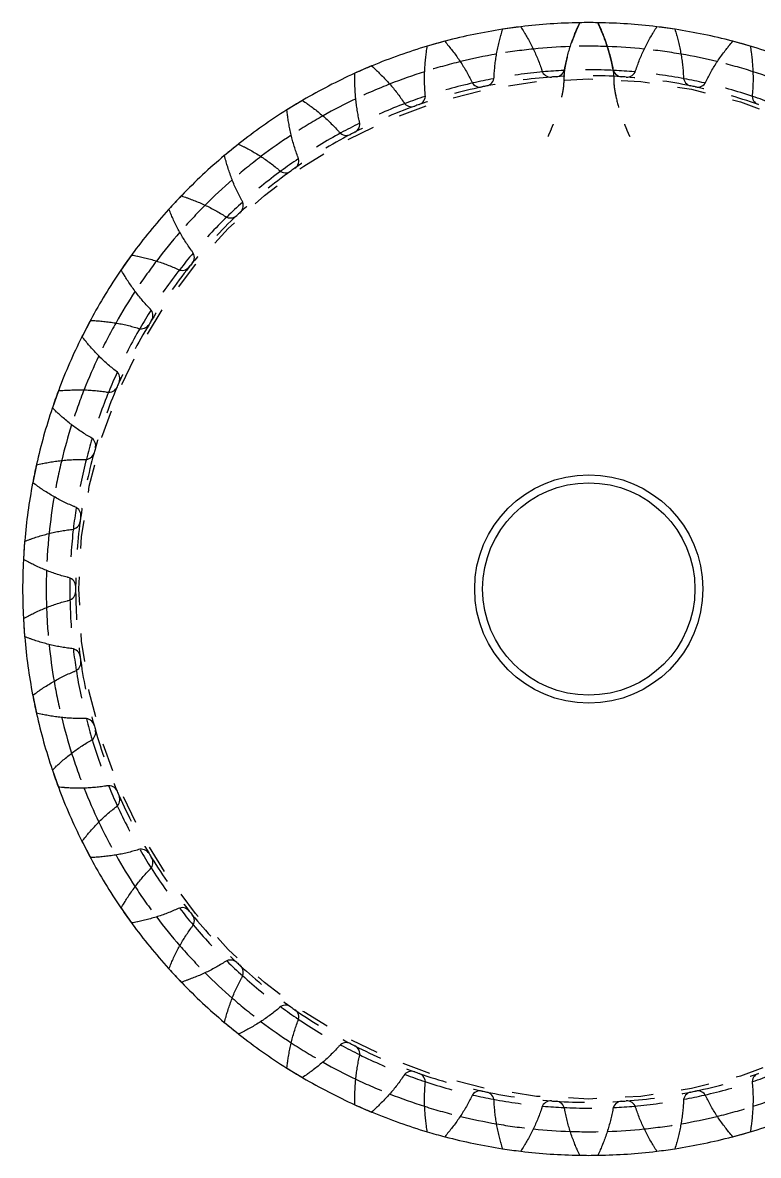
# Model space of a CAD drawing. Header units: inches. Extents: x 0.9 to 97.5, y -1.2 to 16.7.
# Drawn here: x 35.165 to 37.764, y 2.562 to 6.562 of the extents above; entities that cross this region are included whole.
import ezdxf

# ---------------------------------------------------------------- set-up
doc = ezdxf.new("R2010")
doc.units = ezdxf.units.IN
doc.header["$MEASUREMENT"] = 0
doc.linetypes.add('HIDDEN', pattern=[0.2, 0.1, -0.1])
doc.layers.add('DEFAULT_2', color=8, linetype='HIDDEN')

msp = doc.modelspace()

# ---------------------------------------------------------------- linework, layer by layer
at = {"color": 7, "linetype": 'Continuous'}
for p, q in [((36.9247, 6.547), (36.8611, 6.5383)), ((37.4693, 6.5383), (37.4057, 6.547)), ((36.6566, 6.4958), (36.5948, 6.4785)), ((37.7356, 6.4785), (37.6738, 6.4958)), ((36.398, 6.4085), (36.3391, 6.383)), ((36.1536, 6.2869), (36.0988, 6.2535)), ((35.9281, 6.133), (35.8783, 6.0925)), ((35.7256, 5.9499), (35.6818, 5.903)), ((35.55, 5.741), (35.513, 5.6886)), ((35.4044, 5.5101), (35.3749, 5.4531)), ((35.2917, 5.2615), (35.2702, 5.201)), ((35.2138, 4.9998), (35.2008, 4.937)), ((35.1723, 4.73), (35.1679, 4.666)), ((35.1679, 4.4571), (35.1723, 4.3931)), ((35.2008, 4.1861), (35.2138, 4.1233)), ((35.2702, 3.9221), (35.2917, 3.8616)), ((35.3749, 3.67), (35.4044, 3.6131)), ((35.513, 3.4346), (35.55, 3.3821)), ((35.6818, 3.2201), (35.7256, 3.1732)), ((35.8783, 3.0306), (35.9281, 2.9901)), ((36.0988, 2.8696), (36.1536, 2.8363)), ((36.3391, 2.7402), (36.398, 2.7146)), ((37.6738, 2.6273), (37.7356, 2.6446))]:
    msp.add_line(p, q, dxfattribs=at)
for radius in [0.4031, 0.375]:
    msp.add_circle((37.1652, 4.5616), radius, dxfattribs=at)
at = {"color": 40, "linetype": 'Continuous'}
for radius, start, end in [(2, 90.9503, 96.8664), (2, 83.1336, 89.0497), (2, 98.7656, 104.6845), (2, 75.3155, 81.2344), (2, 106.5716, 112.5039), (1.9167, 99.8045, 103.662), (1.9167, 91.9833, 95.8389), (1.9167, 84.1611, 88.0167), (1.9167, 76.338, 80.1955), (2, 67.4961, 73.4284), (2, 114.3976, 120.3246), (1.9167, 107.6247, 111.4859), (1.8333, 100.5942, 102.8769), (1.8333, 92.7714, 95.0523), (1.8333, 84.9477, 87.2286), (1.8333, 77.1231, 79.4058), (1.9167, 68.5141, 72.3753), (1.9167, 115.4439, 119.3107), (1.8333, 108.4158, 110.7026), (1.8333, 69.2974, 71.5842), (2, 122.2381, 128.1465), (1.8333, 116.2364, 118.5291), (1.9167, 123.2621, 127.1363), (2, 130.0735, 135.9696), (1.8333, 124.0559, 126.3565), (1.9167, 131.0792, 134.9627), (1.8333, 131.8742, 134.1847), (2, 137.9081, 143.7938), (1.9167, 138.9045, 142.7898), (1.8333, 139.6913, 142.0137), (2, 145.7419, 151.6192), (1.9167, 146.7374, 150.6177), (1.8333, 147.5072, 149.8435), (2, 153.5749, 159.4457), (1.9167, 154.5699, 158.4462), (1.8333, 155.3292, 157.674), (2, 161.4071, 167.2732), (1.9167, 162.4019, 166.2754), (1.8333, 163.1635, 165.5052), (2, 169.2384, 175.1017), (1.9167, 170.2334, 174.1052), (1.8333, 170.9972, 173.3371), (2, 177.0688, 182.9312), (1.9167, 178.0643, 181.9357), (1.8333, 178.8304, 181.1696), (2, 184.8983, 190.7616), (1.9167, 185.8948, 189.7666), (1.8333, 186.6629, 189.0028), (2, 192.7268, 198.5929), (1.9167, 193.7246, 197.5981), (1.8333, 194.4948, 196.8365), (2, 200.5543, 206.4251), (1.9167, 201.5538, 205.4301), (1.8333, 202.326, 204.6708), (1.8333, 210.1565, 212.4928), (2, 208.3808, 214.2581), (1.9167, 209.3823, 213.2626), (1.9167, 217.2102, 221.0955), (1.8333, 217.9863, 220.3087), (2, 216.2062, 222.0919), (1.8333, 225.8153, 228.1258), (1.9167, 225.0373, 228.9208), (2, 224.0304, 229.9265), (1.8333, 233.6435, 235.9441), (1.9167, 232.8637, 236.7379), (2, 231.8535, 237.7619), (1.8333, 241.4709, 243.7636), (1.9167, 240.6893, 244.5561), (1.8333, 249.2974, 251.5842), (1.8333, 288.4158, 290.7026), (2, 239.6754, 245.6024), (1.9167, 248.5141, 252.3753), (1.8333, 257.1231, 259.4058), (1.8333, 280.5942, 282.8769), (1.9167, 287.6247, 291.4859), (1.8333, 264.9477, 267.2286), (1.8333, 272.7714, 275.0523), (2, 247.4961, 253.4284), (1.9167, 256.338, 260.1955), (1.9167, 279.8045, 283.662), (2, 286.5716, 292.5039), (1.9167, 264.1611, 268.0167), (1.9167, 271.9833, 275.8389), (2, 255.3155, 261.2344), (2, 278.7656, 284.6845), (2, 263.1336, 269.0497), (2, 270.9503, 276.8664)]:
    msp.add_arc((37.1652, 4.5616), radius, start, end, dxfattribs=at)
at = {"color": 7, "linetype": 'Continuous'}
for centre, radius, start, end in [((37.1652, 4.5616), 2, 89.0806, 90.9194), ((37.1652, 4.5616), 2, 96.9067, 98.7455), ((37.1652, 4.5616), 2, 81.2545, 83.0933), ((37.1652, 4.5616), 2, 104.7328, 106.5716), ((37.1652, 4.5616), 2, 73.4284, 75.2672), ((37.1652, 4.5616), 2, 112.5589, 114.3976), ((36.7983, 6.3699), 0.0325, 281.4711, 358.5609), ((37.0307, 6.4018), 0.0325, 197.0913, 274.181), ((37.1652, 4.5616), 1.8127, 93.645, 94.181), ((37.0479, 6.403), 0.0325, 273.645, 350.7348), ((37.2825, 6.403), 0.0325, 189.2652, 266.355), ((37.1652, 4.5616), 1.8127, 85.819, 86.355), ((37.2997, 6.4018), 0.0325, 265.819, 342.9087), ((37.5322, 6.3699), 0.0325, 181.4391, 258.5289), ((36.7814, 6.3664), 0.0325, 204.9174, 282.0071), ((37.1652, 4.5616), 1.8127, 101.4711, 102.0071), ((37.1652, 4.5616), 1.8127, 77.9929, 78.5289), ((37.5491, 6.3664), 0.0325, 257.9929, 335.0826), ((37.1652, 4.5616), 2, 120.385, 122.2237), ((36.5554, 6.3031), 0.0325, 289.2972, 6.387), ((37.775, 6.3031), 0.0325, 173.613, 250.7028), ((36.5392, 6.2973), 0.0325, 212.7435, 289.8332), ((37.1652, 4.5616), 1.8127, 109.2972, 109.8332), ((36.324, 6.2038), 0.0325, 297.1233, 14.2131), ((36.3087, 6.1959), 0.0325, 220.5695, 297.6593), ((37.1652, 4.5616), 1.8127, 117.1233, 117.6593), ((37.1652, 4.5616), 2, 128.2111, 130.0498), ((36.1082, 6.074), 0.0325, 304.9494, 22.0392), ((37.1652, 4.5616), 1.8127, 124.9494, 125.4854), ((36.0941, 6.064), 0.0325, 228.3956, 305.4854), ((37.1652, 4.5616), 2, 136.0371, 137.8759), ((35.9121, 5.916), 0.0325, 312.7755, 29.8652), ((35.8995, 5.9042), 0.0325, 236.2217, 313.3115), ((37.1652, 4.5616), 1.8127, 132.7755, 133.3115), ((37.1652, 4.5616), 2, 143.8632, 145.702), ((35.7394, 5.7327), 0.0325, 320.6016, 37.6913), ((35.7285, 5.7193), 0.0325, 244.0478, 321.1376), ((37.1652, 4.5616), 1.8127, 140.6016, 141.1376), ((35.5932, 5.5276), 0.0325, 328.4277, 45.5174), ((37.1652, 4.5616), 2, 151.6893, 153.5281), ((35.5842, 5.5129), 0.0325, 251.8739, 328.9637), ((37.1652, 4.5616), 1.8127, 148.4277, 148.9637), ((35.4763, 5.3046), 0.0325, 336.2537, 53.3435), ((37.1652, 4.5616), 1.8127, 156.2537, 156.7897), ((37.1652, 4.5616), 2, 159.5154, 161.3542), ((35.4694, 5.2888), 0.0325, 259.7, 336.7897), ((35.3908, 5.0677), 0.0325, 344.0798, 61.1696), ((35.3862, 5.0511), 0.0325, 267.5261, 344.6158), ((37.1652, 4.5616), 1.8127, 164.0798, 164.6158), ((37.1652, 4.5616), 2, 167.3415, 169.1803), ((35.3384, 4.8214), 0.0325, 351.9059, 68.9957), ((37.1652, 4.5616), 1.8127, 171.9059, 172.4419), ((35.3361, 4.8043), 0.0325, 275.3522, 352.4419), ((37.1652, 4.5616), 2, 175.1676, 177.0063), ((35.3201, 4.5702), 0.0325, 359.732, 76.8218), ((37.1652, 4.5616), 1.8127, 179.732, 180.268), ((35.3201, 4.5529), 0.0325, 283.1782, 0.268), ((37.1652, 4.5616), 2, 182.9937, 184.8324), ((35.3361, 4.3189), 0.0325, 7.5581, 84.6478), ((37.1652, 4.5616), 1.8127, 187.5581, 188.0941), ((35.3384, 4.3018), 0.0325, 291.0043, 8.0941), ((37.1652, 4.5616), 2, 190.8197, 192.6585), ((35.3862, 4.0721), 0.0325, 15.3842, 92.4739), ((37.1652, 4.5616), 1.8127, 195.3842, 195.9202), ((35.3908, 4.0554), 0.0325, 298.8304, 15.9202), ((37.1652, 4.5616), 2, 198.6458, 200.4846), ((35.4694, 3.8344), 0.0325, 23.2103, 100.3), ((37.1652, 4.5616), 1.8127, 203.2103, 203.7463), ((35.4763, 3.8185), 0.0325, 306.6565, 23.7463), ((37.1652, 4.5616), 2, 206.4719, 208.3107), ((35.5842, 3.6102), 0.0325, 31.0363, 108.1261), ((37.1652, 4.5616), 1.8127, 211.0363, 211.5723), ((35.5932, 3.5955), 0.0325, 314.4826, 31.5723), ((37.1652, 4.5616), 2, 214.298, 216.1368), ((35.7285, 3.4038), 0.0325, 38.8624, 115.9522), ((37.1652, 4.5616), 1.8127, 218.8624, 219.3984), ((35.7394, 3.3904), 0.0325, 322.3087, 39.3984), ((35.8995, 3.219), 0.0325, 46.6885, 123.7783), ((37.1652, 4.5616), 1.8127, 226.6885, 227.2245), ((37.1652, 4.5616), 2, 222.1241, 223.9629), ((35.9121, 3.2072), 0.0325, 330.1348, 47.2245), ((36.0941, 3.0591), 0.0325, 54.5146, 131.6044), ((37.1652, 4.5616), 1.8127, 234.5146, 235.0506), ((36.1082, 3.0492), 0.0325, 337.9608, 55.0506), ((37.1652, 4.5616), 2, 229.9502, 231.7889), ((36.3087, 2.9273), 0.0325, 62.3407, 139.4305), ((37.1652, 4.5616), 1.8127, 242.3407, 242.8767), ((36.324, 2.9193), 0.0325, 345.7869, 62.8767), ((37.1652, 4.5616), 2, 237.7763, 239.615), ((36.5392, 2.8258), 0.0325, 70.1668, 147.2565), ((37.1652, 4.5616), 1.8127, 250.1668, 250.7028), ((36.5554, 2.8201), 0.0325, 353.613, 70.7028), ((37.775, 2.8201), 0.0325, 109.2972, 186.387), ((36.7814, 2.7568), 0.0325, 77.9929, 155.0826), ((37.1652, 4.5616), 1.8127, 257.9929, 258.5289), ((36.7983, 2.7533), 0.0325, 1.4391, 78.5289), ((37.5322, 2.7533), 0.0325, 101.4711, 178.5609), ((37.1652, 4.5616), 1.8127, 281.4711, 282.0071), ((37.5491, 2.7568), 0.0325, 24.9174, 102.0071), ((37.1652, 4.5616), 2, 245.6024, 247.4411), ((37.0307, 2.7213), 0.0325, 85.819, 162.9087), ((37.1652, 4.5616), 1.8127, 265.819, 266.355), ((37.0479, 2.7201), 0.0325, 9.2652, 86.355), ((37.2825, 2.7201), 0.0325, 93.645, 170.7348), ((37.1652, 4.5616), 1.8127, 273.645, 274.181), ((37.2997, 2.7213), 0.0325, 17.0913, 94.181), ((37.1652, 4.5616), 2, 253.4284, 255.2672), ((37.1652, 4.5616), 2, 284.7328, 286.5716), ((37.1652, 4.5616), 2, 261.2545, 263.0933), ((37.1652, 4.5616), 2, 269.0806, 270.9194), ((37.1652, 4.5616), 2, 276.9067, 278.7455)]:
    msp.add_arc(centre, radius, start, end, dxfattribs=at)
for points, start_tangent, end_tangent in [([(37.1237, 6.5403), (37.1245, 6.5422), (37.1331, 6.5613)], (0.004561, 0.010566), (0.004828, 0.010446)), ([(37.1973, 6.5613), (37.2059, 6.5422), (37.2067, 6.5403)], (0.004828, -0.010446), (0.004561, -0.010566)), ([(36.8547, 6.5162), (36.8552, 6.5182), (36.8611, 6.5383)], (0.003079, 0.011088), (0.003361, 0.011006)), ([(36.9247, 6.547), (36.9358, 6.5292), (36.9369, 6.5275)], (0.006206, -0.009691), (0.005957, -0.009846)), ([(36.9369, 6.5275), (36.9465, 6.5112), (36.9567, 6.4928), (36.9663, 6.4742), (36.9753, 6.4552), (36.9836, 6.4359), (36.9913, 6.4164), (36.9983, 6.3966), (36.9996, 6.3923)], (0.038676, -0.06393), (0.021974, -0.071467)), ([(37.08, 6.3978), (37.0807, 6.4022), (37.085, 6.4228), (37.0899, 6.4432), (37.0955, 6.4634), (37.1018, 6.4834), (37.1088, 6.5032), (37.1164, 6.5228), (37.1237, 6.5403)], (0.012038, 0.073793), (0.02961, 0.068601)), ([(37.2067, 6.5403), (37.214, 6.5228), (37.2216, 6.5032), (37.2286, 6.4834), (37.2349, 6.4634), (37.2405, 6.4432), (37.2455, 6.4228), (37.2497, 6.4022), (37.2504, 6.3978)], (0.02961, -0.068601), (0.012038, -0.073793)), ([(37.3308, 6.3923), (37.3322, 6.3966), (37.3391, 6.4164), (37.3468, 6.4359), (37.3552, 6.4552), (37.3641, 6.4742), (37.3737, 6.4928), (37.3839, 6.5112), (37.3936, 6.5275)], (0.021974, 0.071467), (0.038676, 0.06393)), ([(37.3936, 6.5275), (37.3946, 6.5292), (37.4057, 6.547)], (0.005957, 0.009846), (0.006206, 0.009691)), ([(37.4693, 6.5383), (37.4752, 6.5182), (37.4758, 6.5162)], (0.003361, -0.011006), (0.003079, -0.011088)), ([(36.6566, 6.4958), (36.67, 6.4797), (36.6713, 6.4781)], (0.007467, -0.008756), (0.007242, -0.008944)), ([(36.8308, 6.3691), (36.8309, 6.3736), (36.8323, 6.3945), (36.8344, 6.4154), (36.8372, 6.4362), (36.8407, 6.4569), (36.845, 6.4775), (36.8498, 6.4979), (36.8547, 6.5162)], (0.001878, 0.074745), (0.019993, 0.071994)), ([(37.4758, 6.5162), (37.4806, 6.4979), (37.4855, 6.4775), (37.4897, 6.4569), (37.4932, 6.4362), (37.496, 6.4154), (37.4982, 6.3945), (37.4995, 6.3736), (37.4997, 6.3691)], (0.019993, -0.071994), (0.001878, -0.074745)), ([(37.6591, 6.4781), (37.6604, 6.4797), (37.6738, 6.4958)], (0.007242, 0.008944), (0.007467, 0.008756)), ([(36.5877, 6.3067), (36.5873, 6.3112), (36.5858, 6.3321), (36.585, 6.3531), (36.585, 6.3741), (36.5857, 6.3951), (36.5871, 6.416), (36.5891, 6.4369), (36.5914, 6.4557)], (-0.008318, 0.074305), (0.010004, 0.074046)), ([(36.5914, 6.4557), (36.5917, 6.4577), (36.5948, 6.4785)], (0.001541, 0.011404), (0.001831, 0.011361)), ([(36.6713, 6.4781), (36.6831, 6.4632), (36.6957, 6.4464), (36.7077, 6.4293), (36.7192, 6.4117), (36.7301, 6.3937), (36.7403, 6.3754), (36.7499, 6.3568), (36.7519, 6.3527)], (0.047021, -0.058068), (0.031501, -0.067809)), ([(37.5785, 6.3527), (37.5805, 6.3568), (37.5901, 6.3754), (37.6004, 6.3937), (37.6112, 6.4117), (37.6227, 6.4293), (37.6348, 6.4464), (37.6474, 6.4632), (37.6591, 6.4781)], (0.031501, 0.067809), (0.047021, 0.058068)), ([(37.7356, 6.4785), (37.7387, 6.4577), (37.739, 6.4557)], (0.001831, -0.011361), (0.001541, -0.011404)), ([(37.739, 6.4557), (37.7413, 6.4369), (37.7434, 6.416), (37.7447, 6.3951), (37.7454, 6.3741), (37.7454, 6.3531), (37.7446, 6.3321), (37.7432, 6.3112), (37.7427, 6.3067)], (0.010004, -0.074046), (-0.008318, -0.074305)), ([(36.398, 6.4085), (36.4135, 6.3944), (36.4149, 6.393)], (0.00859, -0.007657), (0.008392, -0.007874)), ([(36.3388, 6.3599), (36.3388, 6.362), (36.3391, 6.383)], (-0.000026, 0.011508), (0.000267, 0.011505)), ([(36.4149, 6.393), (36.4286, 6.3799), (36.4434, 6.3649), (36.4577, 6.3496), (36.4714, 6.3337), (36.4847, 6.3174), (36.4973, 6.3007), (36.5094, 6.2835), (36.5118, 6.2797)], (0.05449, -0.051125), (0.040441, -0.062888)), ([(36.3555, 6.2118), (36.3544, 6.2162), (36.3501, 6.2367), (36.3465, 6.2574), (36.3436, 6.2782), (36.3414, 6.2991), (36.3399, 6.32), (36.3391, 6.341), (36.3388, 6.3599)], (-0.018358, 0.07248), (-0.000172, 0.074718)), ([(36.1536, 6.2869), (36.1709, 6.275), (36.1725, 6.2738)], (0.009553, -0.006416), (0.009386, -0.006658)), ([(36.1017, 6.2307), (36.1014, 6.2327), (36.0988, 6.2535)], (-0.001593, 0.011397), (-0.001302, 0.011434)), ([(36.1725, 6.2738), (36.1879, 6.2626), (36.2045, 6.2499), (36.2208, 6.2366), (36.2366, 6.2227), (36.2519, 6.2084), (36.2667, 6.1935), (36.281, 6.1781), (36.284, 6.1747)], (0.060943, -0.043229), (0.048627, -0.056796)), ([(36.1383, 6.0862), (36.1367, 6.0904), (36.1296, 6.1101), (36.1232, 6.1301), (36.1175, 6.1503), (36.1125, 6.1707), (36.1082, 6.1913), (36.1045, 6.2119), (36.1017, 6.2307)], (-0.028056, 0.069305), (-0.010344, 0.073999)), ([(35.9281, 6.133), (35.9468, 6.1236), (35.9486, 6.1227)], (0.010337, -0.005056), (0.010206, -0.005318)), ([(35.9486, 6.1227), (35.9654, 6.1137), (35.9836, 6.1033), (36.0015, 6.0924), (36.019, 6.0808), (36.0362, 6.0687), (36.0529, 6.056), (36.0691, 6.0427), (36.0725, 6.0397)], (0.066262, -0.034528), (0.055908, -0.049645)), ([(35.8843, 6.0703), (35.8837, 6.0723), (35.8783, 6.0925)], (-0.00313, 0.011074), (-0.002847, 0.01115)), ([(35.9403, 5.9321), (35.9381, 5.9361), (35.9284, 5.9547), (35.9193, 5.9736), (35.9109, 5.9929), (35.9032, 6.0124), (35.8961, 6.0321), (35.8896, 6.0521), (35.8843, 6.0703)], (-0.037232, 0.064839), (-0.020324, 0.071901)), ([(35.7256, 5.9499), (35.7455, 5.9431), (35.7474, 5.9425)], (0.01093, -0.003601), (0.010835, -0.003879)), ([(35.7474, 5.9425), (35.7652, 5.9359), (35.7847, 5.9281), (35.8039, 5.9197), (35.8228, 5.9106), (35.8415, 5.9009), (35.8597, 5.8906), (35.8776, 5.8796), (35.8814, 5.8772)], (0.070347, -0.025184), (0.062148, -0.04157)), ([(35.6908, 5.8818), (35.69, 5.8837), (35.6818, 5.903)], (-0.004609, 0.010545), (-0.004339, 0.010658)), ([(35.7651, 5.7526), (35.7623, 5.7562), (35.7502, 5.7733), (35.7387, 5.7908), (35.7277, 5.8087), (35.7174, 5.827), (35.7077, 5.8456), (35.6986, 5.8645), (35.6908, 5.8818)], (-0.045714, 0.059166), (-0.029925, 0.068464)), ([(35.55, 5.741), (35.5706, 5.737), (35.5726, 5.7365)], (0.011318, -0.002079), (0.011262, -0.002367)), ([(35.5726, 5.7365), (35.5911, 5.7324), (35.6115, 5.7274), (35.6317, 5.7216), (35.6516, 5.7152), (35.6714, 5.7082), (35.6909, 5.7005), (35.7102, 5.692), (35.7142, 5.6901)], (0.073121, -0.01537), (0.067229, -0.03272)), ([(35.5247, 5.6688), (35.5237, 5.6705), (35.513, 5.6886)], (-0.006002, 0.009819), (-0.00575, 0.009968)), ([(35.6159, 5.5508), (35.6127, 5.554), (35.5984, 5.5693), (35.5846, 5.5851), (35.5713, 5.6014), (35.5586, 5.6181), (35.5464, 5.6352), (35.5348, 5.6527), (35.5247, 5.6688)], (-0.053345, 0.05239), (-0.038969, 0.063751)), ([(35.4044, 5.5101), (35.4254, 5.5089), (35.4274, 5.5087)], (0.011496, -0.000519), (0.011479, -0.000812)), ([(35.4274, 5.5087), (35.4463, 5.5072), (35.4672, 5.5049), (35.488, 5.502), (35.5087, 5.4984), (35.5292, 5.4941), (35.5496, 5.4891), (35.5698, 5.4834), (35.5741, 5.482)], (0.074532, -0.00527), (0.071058, -0.023261)), ([(35.3892, 5.4351), (35.388, 5.4366), (35.3749, 5.4531)], (-0.007283, 0.00891), (-0.007053, 0.009093)), ([(35.4957, 5.3307), (35.4921, 5.3334), (35.4757, 5.3466), (35.4599, 5.3604), (35.4445, 5.3747), (35.4297, 5.3895), (35.4153, 5.4048), (35.4014, 5.4205), (35.3892, 5.4351)], (-0.059982, 0.044638), (-0.047287, 0.057851)), ([(35.2917, 5.2615), (35.3126, 5.2632), (35.3146, 5.2633)], (0.011459, 0.001051), (0.011483, 0.000759)), ([(35.3146, 5.2633), (35.3336, 5.2643), (35.3545, 5.2649), (35.3755, 5.2649), (35.3965, 5.2641), (35.4175, 5.2626), (35.4383, 5.2605), (35.4591, 5.2576), (35.4636, 5.2568)], (0.074556, 0.004928), (0.073564, -0.013369)), ([(35.2868, 5.1851), (35.2854, 5.1865), (35.2702, 5.201)], (-0.008428, 0.007835), (-0.008226, 0.008048)), ([(35.4065, 5.0962), (35.4025, 5.0984), (35.3846, 5.1092), (35.367, 5.1207), (35.3498, 5.1328), (35.3331, 5.1454), (35.3168, 5.1586), (35.3009, 5.1724), (35.2868, 5.1851)], (-0.065501, 0.036055), (-0.054724, 0.050874)), ([(35.2138, 4.9998), (35.2343, 5.0044), (35.2363, 5.0048)], (0.01121, 0.002602), (0.011273, 0.002315)), ([(35.2363, 5.0048), (35.2549, 5.0084), (35.2756, 5.0118), (35.2964, 5.0146), (35.3173, 5.0167), (35.3383, 5.0181), (35.3592, 5.0188), (35.3802, 5.0188), (35.3848, 5.0186)], (0.07319, 0.015034), (0.074699, -0.003227)), ([(35.2194, 4.9235), (35.2178, 4.9247), (35.2008, 4.937)], (-0.009417, 0.006615), (-0.009245, 0.006852)), ([(35.3501, 4.8517), (35.3459, 4.8534), (35.3266, 4.8617), (35.3076, 4.8707), (35.289, 4.8803), (35.2707, 4.8905), (35.2527, 4.9014), (35.2351, 4.9128), (35.2194, 4.9235)], (-0.069801, 0.0268), (-0.061142, 0.042948)), ([(35.1939, 4.738), (35.2119, 4.7441), (35.2319, 4.7503), (35.2522, 4.7559), (35.2726, 4.7609), (35.2931, 4.7651), (35.3138, 4.7686), (35.3346, 4.7714), (35.3391, 4.7719)], (0.070462, 0.02486), (0.074443, 0.006974)), ([(35.1723, 4.73), (35.192, 4.7373), (35.1939, 4.738)], (0.010751, 0.004104), (0.010852, 0.003829)), ([(35.1883, 4.6552), (35.1865, 4.6561), (35.1679, 4.666)], (-0.01023, 0.005271), (-0.010092, 0.00553)), ([(35.3275, 4.6018), (35.3231, 4.6029), (35.3029, 4.6085), (35.2828, 4.6148), (35.263, 4.6218), (35.2435, 4.6295), (35.2242, 4.6378), (35.2052, 4.6467), (35.1883, 4.6552)], (-0.0728, 0.017046), (-0.06642, 0.034223)), ([(35.1883, 4.4679), (35.2052, 4.4764), (35.2242, 4.4853), (35.2435, 4.4936), (35.263, 4.5013), (35.2828, 4.5083), (35.3029, 4.5146), (35.3231, 4.5202), (35.3275, 4.5213)], (0.06642, 0.034223), (0.0728, 0.017046)), ([(35.1679, 4.4571), (35.1865, 4.467), (35.1883, 4.4679)], (0.010092, 0.00553), (0.01023, 0.005271)), ([(35.1939, 4.3851), (35.192, 4.3858), (35.1723, 4.3931)], (-0.010852, 0.003829), (-0.010751, 0.004104)), ([(35.3391, 4.3512), (35.3346, 4.3517), (35.3138, 4.3545), (35.2931, 4.358), (35.2726, 4.3623), (35.2522, 4.3672), (35.2319, 4.3728), (35.2119, 4.379), (35.1939, 4.3851)], (-0.074443, 0.006974), (-0.070462, 0.02486)), ([(35.2194, 4.1996), (35.2351, 4.2103), (35.2527, 4.2217), (35.2707, 4.2326), (35.289, 4.2428), (35.3076, 4.2525), (35.3266, 4.2615), (35.3459, 4.2698), (35.3501, 4.2714)], (0.061142, 0.042948), (0.069801, 0.0268)), ([(35.2008, 4.1861), (35.2178, 4.1984), (35.2194, 4.1996)], (0.009245, 0.006852), (0.009417, 0.006615)), ([(35.2363, 4.1184), (35.2343, 4.1188), (35.2138, 4.1233)], (-0.011273, 0.002315), (-0.01121, 0.002602)), ([(35.3848, 4.1045), (35.3802, 4.1044), (35.3592, 4.1043), (35.3383, 4.105), (35.3173, 4.1064), (35.2964, 4.1085), (35.2756, 4.1113), (35.2549, 4.1148), (35.2363, 4.1184)], (-0.074699, -0.003227), (-0.07319, 0.015034)), ([(35.2868, 3.938), (35.3009, 3.9508), (35.3168, 3.9645), (35.3331, 3.9777), (35.3498, 3.9903), (35.367, 4.0024), (35.3846, 4.0139), (35.4025, 4.0247), (35.4065, 4.027)], (0.054724, 0.050874), (0.065501, 0.036055)), ([(35.2702, 3.9221), (35.2854, 3.9366), (35.2868, 3.938)], (0.008226, 0.008048), (0.008428, 0.007835)), ([(35.3146, 3.8598), (35.3126, 3.86), (35.2917, 3.8616)], (-0.011483, 0.000759), (-0.011459, 0.001051)), ([(35.4636, 3.8663), (35.4591, 3.8656), (35.4383, 3.8627), (35.4175, 3.8605), (35.3965, 3.859), (35.3755, 3.8583), (35.3545, 3.8582), (35.3336, 3.8588), (35.3146, 3.8598)], (-0.073564, -0.013369), (-0.074556, 0.004928)), ([(35.3892, 3.688), (35.4014, 3.7026), (35.4153, 3.7183), (35.4297, 3.7336), (35.4445, 3.7485), (35.4599, 3.7628), (35.4757, 3.7765), (35.4921, 3.7897), (35.4957, 3.7925)], (0.047287, 0.057851), (0.059982, 0.044638)), ([(35.3749, 3.67), (35.388, 3.6865), (35.3892, 3.688)], (0.007053, 0.009093), (0.007283, 0.00891)), ([(35.5741, 3.6411), (35.5698, 3.6397), (35.5496, 3.634), (35.5292, 3.629), (35.5087, 3.6247), (35.488, 3.6211), (35.4672, 3.6182), (35.4463, 3.6159), (35.4274, 3.6144)], (-0.071058, -0.023261), (-0.074532, -0.00527)), ([(35.4274, 3.6144), (35.4254, 3.6142), (35.4044, 3.6131)], (-0.011479, -0.000812), (-0.011496, -0.000519)), ([(35.5247, 3.4544), (35.5348, 3.4704), (35.5464, 3.4879), (35.5586, 3.505), (35.5713, 3.5217), (35.5846, 3.538), (35.5984, 3.5538), (35.6127, 3.5691), (35.6159, 3.5723)], (0.038969, 0.063751), (0.053345, 0.05239)), ([(35.513, 3.4346), (35.5237, 3.4526), (35.5247, 3.4544)], (0.00575, 0.009968), (0.006002, 0.009819)), ([(35.7142, 3.433), (35.7102, 3.4311), (35.6909, 3.4227), (35.6714, 3.4149), (35.6516, 3.4079), (35.6317, 3.4015), (35.6115, 3.3958), (35.5911, 3.3907), (35.5726, 3.3866)], (-0.067229, -0.03272), (-0.073121, -0.01537)), ([(35.5726, 3.3866), (35.5706, 3.3862), (35.55, 3.3821)], (-0.011262, -0.002367), (-0.011318, -0.002079)), ([(35.6908, 3.2413), (35.6986, 3.2586), (35.7077, 3.2775), (35.7174, 3.2961), (35.7277, 3.3144), (35.7387, 3.3323), (35.7502, 3.3498), (35.7623, 3.3669), (35.7651, 3.3705)], (0.029925, 0.068464), (0.045714, 0.059166)), ([(35.6818, 3.2201), (35.69, 3.2394), (35.6908, 3.2413)], (0.004339, 0.010658), (0.004609, 0.010545)), ([(35.8814, 3.246), (35.8776, 3.2435), (35.8597, 3.2325), (35.8415, 3.2222), (35.8228, 3.2125), (35.8039, 3.2035), (35.7847, 3.1951), (35.7652, 3.1872), (35.7474, 3.1807)], (-0.062148, -0.04157), (-0.070347, -0.025184)), ([(35.7474, 3.1807), (35.7455, 3.18), (35.7256, 3.1732)], (-0.010835, -0.003879), (-0.01093, -0.003601)), ([(35.8843, 3.0528), (35.8896, 3.071), (35.8961, 3.091), (35.9032, 3.1107), (35.9109, 3.1303), (35.9193, 3.1495), (35.9284, 3.1684), (35.9381, 3.187), (35.9403, 3.191)], (0.020324, 0.071901), (0.037232, 0.064839)), ([(36.0725, 3.0834), (36.0691, 3.0804), (36.0529, 3.0671), (36.0362, 3.0544), (36.019, 3.0423), (36.0015, 3.0308), (35.9836, 3.0198), (35.9654, 3.0094), (35.9486, 3.0005)], (-0.055908, -0.049645), (-0.066262, -0.034528)), ([(35.8783, 3.0306), (35.8837, 3.0509), (35.8843, 3.0528)], (0.002847, 0.01115), (0.00313, 0.011074)), ([(35.9486, 3.0005), (35.9468, 2.9995), (35.9281, 2.9901)], (-0.010206, -0.005318), (-0.010337, -0.005056)), ([(36.1017, 2.8924), (36.1045, 2.9112), (36.1082, 2.9319), (36.1125, 2.9524), (36.1175, 2.9728), (36.1232, 2.993), (36.1296, 3.013), (36.1367, 3.0327), (36.1383, 3.037)], (0.010344, 0.073999), (0.028056, 0.069305)), ([(36.284, 2.9484), (36.281, 2.945), (36.2667, 2.9296), (36.2519, 2.9147), (36.2366, 2.9004), (36.2208, 2.8866), (36.2045, 2.8733), (36.1879, 2.8605), (36.1725, 2.8493)], (-0.048627, -0.056796), (-0.060943, -0.043229)), ([(36.0988, 2.8696), (36.1014, 2.8904), (36.1017, 2.8924)], (0.001302, 0.011434), (0.001593, 0.011397)), ([(36.3388, 2.7632), (36.3391, 2.7821), (36.3399, 2.8031), (36.3414, 2.824), (36.3436, 2.8449), (36.3465, 2.8657), (36.3501, 2.8864), (36.3544, 2.9069), (36.3555, 2.9113)], (0.000172, 0.074718), (0.018358, 0.07248)), ([(36.1725, 2.8493), (36.1709, 2.8482), (36.1536, 2.8363)], (-0.009386, -0.006658), (-0.009553, -0.006416)), ([(36.5118, 2.8434), (36.5094, 2.8396), (36.4973, 2.8224), (36.4847, 2.8057), (36.4714, 2.7894), (36.4577, 2.7736), (36.4434, 2.7582), (36.4286, 2.7433), (36.4149, 2.7301)], (-0.040441, -0.062888), (-0.05449, -0.051125)), ([(36.5914, 2.6674), (36.5891, 2.6862), (36.5871, 2.7071), (36.5857, 2.7281), (36.585, 2.749), (36.585, 2.77), (36.5858, 2.791), (36.5873, 2.8119), (36.5877, 2.8164)], (-0.010004, 0.074046), (0.008318, 0.074305)), ([(37.7427, 2.8164), (37.7432, 2.8119), (37.7446, 2.791), (37.7454, 2.77), (37.7454, 2.749), (37.7447, 2.7281), (37.7434, 2.7071), (37.7413, 2.6862), (37.739, 2.6674)], (0.008318, -0.074305), (-0.010004, -0.074046)), ([(36.3391, 2.7402), (36.3388, 2.7611), (36.3388, 2.7632)], (-0.000267, 0.011505), (0.000026, 0.011508)), ([(36.7519, 2.7705), (36.7499, 2.7664), (36.7403, 2.7477), (36.7301, 2.7294), (36.7192, 2.7114), (36.7077, 2.6939), (36.6957, 2.6767), (36.6831, 2.6599), (36.6713, 2.645)], (-0.031501, -0.067809), (-0.047021, -0.058068)), ([(37.6591, 2.645), (37.6474, 2.6599), (37.6348, 2.6767), (37.6227, 2.6939), (37.6112, 2.7114), (37.6004, 2.7294), (37.5901, 2.7477), (37.5805, 2.7664), (37.5785, 2.7705)], (-0.047021, 0.058068), (-0.031501, 0.067809)), ([(36.4149, 2.7301), (36.4135, 2.7287), (36.398, 2.7146)], (-0.008392, -0.007874), (-0.00859, -0.007657)), ([(36.8547, 2.6069), (36.8498, 2.6252), (36.845, 2.6457), (36.8407, 2.6662), (36.8372, 2.6869), (36.8344, 2.7077), (36.8323, 2.7286), (36.8309, 2.7495), (36.8308, 2.7541)], (-0.019993, 0.071994), (-0.001878, 0.074745)), ([(36.9996, 2.7309), (36.9983, 2.7265), (36.9913, 2.7067), (36.9836, 2.6872), (36.9753, 2.6679), (36.9663, 2.649), (36.9567, 2.6303), (36.9465, 2.6119), (36.9369, 2.5956)], (-0.021974, -0.071467), (-0.038676, -0.06393)), ([(37.1237, 2.5828), (37.1164, 2.6003), (37.1088, 2.6199), (37.1018, 2.6397), (37.0955, 2.6597), (37.0899, 2.6799), (37.085, 2.7003), (37.0807, 2.7209), (37.08, 2.7254)], (-0.02961, 0.068601), (-0.012038, 0.073793)), ([(37.2504, 2.7254), (37.2497, 2.7209), (37.2455, 2.7003), (37.2405, 2.6799), (37.2349, 2.6597), (37.2286, 2.6397), (37.2216, 2.6199), (37.214, 2.6003), (37.2067, 2.5828)], (-0.012038, -0.073793), (-0.02961, -0.068601)), ([(37.3936, 2.5956), (37.3839, 2.6119), (37.3737, 2.6303), (37.3641, 2.649), (37.3552, 2.6679), (37.3468, 2.6872), (37.3391, 2.7067), (37.3322, 2.7265), (37.3308, 2.7309)], (-0.038676, 0.06393), (-0.021974, 0.071467)), ([(37.4997, 2.7541), (37.4995, 2.7495), (37.4982, 2.7286), (37.496, 2.7077), (37.4932, 2.6869), (37.4897, 2.6662), (37.4855, 2.6457), (37.4806, 2.6252), (37.4758, 2.6069)], (-0.001878, -0.074745), (-0.019993, -0.071994)), ([(36.5948, 2.6446), (36.5917, 2.6654), (36.5914, 2.6674)], (-0.001831, 0.011361), (-0.001541, 0.011404)), ([(36.6713, 2.645), (36.67, 2.6434), (36.6566, 2.6273)], (-0.007242, -0.008944), (-0.007467, -0.008756)), ([(37.6738, 2.6273), (37.6604, 2.6434), (37.6591, 2.645)], (-0.007467, 0.008756), (-0.007242, 0.008944)), ([(37.739, 2.6674), (37.7387, 2.6654), (37.7356, 2.6446)], (-0.001541, -0.011404), (-0.001831, -0.011361)), ([(36.8611, 2.5848), (36.8552, 2.605), (36.8547, 2.6069)], (-0.003361, 0.011006), (-0.003079, 0.011088)), ([(37.4758, 2.6069), (37.4752, 2.605), (37.4693, 2.5848)], (-0.003079, -0.011088), (-0.003361, -0.011006)), ([(36.9369, 2.5956), (36.9358, 2.5939), (36.9247, 2.5761)], (-0.005957, -0.009846), (-0.006206, -0.009691)), ([(37.1331, 2.5618), (37.1245, 2.581), (37.1237, 2.5828)], (-0.004828, 0.010446), (-0.004561, 0.010566)), ([(37.2067, 2.5828), (37.2059, 2.581), (37.1973, 2.5618)], (-0.004561, -0.010566), (-0.004828, -0.010446)), ([(37.4057, 2.5761), (37.3946, 2.5939), (37.3936, 2.5956)], (-0.006206, 0.009691), (-0.005957, 0.009846))]:
    msp.add_spline(points, degree=3, dxfattribs=dict(at, start_tangent=start_tangent, end_tangent=end_tangent))
at = {"layer": 'DEFAULT_2', "color": 8, "linetype": 'HIDDEN'}
msp.add_circle((37.1652, 4.5616), 1.8011, dxfattribs=at)
for radius, start, end in [(2, 90.9194, 90.9503), (2, 89.0497, 89.0806), (2, 98.7455, 98.7656), (2, 96.8664, 96.9067), (2, 83.0933, 83.1336), (2, 81.2344, 81.2545), (2, 104.6845, 104.7328), (2, 75.2672, 75.3155), (1.9167, 95.8389, 99.8045), (1.9167, 88.0167, 91.9833), (1.9167, 80.1955, 84.1611), (2, 112.5039, 112.5589), (1.9167, 103.662, 107.6247), (1.9167, 72.3753, 76.338), (1.8127, 94.181, 101.4711), (1.8333, 95.0523, 100.5942), (1.8127, 86.355, 93.645), (1.8333, 87.2286, 92.7714), (1.8127, 78.5289, 85.819), (1.8333, 79.4058, 84.9477), (1.9167, 111.4859, 115.4439), (1.8127, 102.0071, 109.2972), (1.8333, 102.8769, 108.4158), (1.8127, 70.7028, 77.9929), (1.8333, 71.5842, 77.1231), (2, 120.3246, 120.385), (2, 122.2237, 122.2381), (1.8127, 109.8332, 117.1233), (1.8333, 110.7026, 116.2364), (1.9167, 119.3107, 123.2621), (1.8127, 117.6593, 124.9494), (1.8333, 118.5291, 124.0559), (2, 128.1465, 128.2111), (2, 130.0498, 130.0735), (1.9167, 127.1363, 131.0792), (1.8127, 125.4854, 132.7755), (1.8333, 126.3565, 131.8742), (2, 135.9696, 136.0371), (2, 137.8759, 137.9081), (1.9167, 134.9627, 138.9045), (1.8127, 133.3115, 140.6016), (1.8333, 134.1847, 139.6913), (2, 143.7938, 143.8632), (1.9167, 142.7898, 146.7374), (2, 145.702, 145.7419), (1.8333, 142.0137, 147.5072), (1.8127, 141.1376, 148.4277), (2, 151.6192, 151.6893), (1.9167, 150.6177, 154.5699), (1.8333, 149.8435, 155.3292), (1.8127, 148.9637, 156.2537), (2, 153.5281, 153.5749), (2, 159.4457, 159.5154), (1.9167, 158.4462, 162.4019), (1.8333, 157.674, 163.1635), (1.8127, 156.7897, 164.0798), (2, 161.3542, 161.4071), (1.8127, 164.6158, 171.9059), (2, 167.2732, 167.3415), (1.9167, 166.2754, 170.2334), (1.8333, 165.5052, 170.9972), (2, 169.1803, 169.2384), (1.8333, 173.3371, 178.8304), (1.8127, 172.4419, 179.732), (2, 175.1017, 175.1676), (1.9167, 174.1052, 178.0643), (2, 177.0063, 177.0688), (1.8333, 181.1696, 186.6629), (1.8127, 180.268, 187.5581), (1.9167, 181.9357, 185.8948), (2, 182.9312, 182.9937), (2, 184.8324, 184.8983), (1.8127, 188.0941, 195.3842), (1.8333, 189.0028, 194.4948), (1.9167, 189.7666, 193.7246), (2, 190.7616, 190.8197), (2, 192.6585, 192.7268), (1.8127, 195.9202, 203.2103), (1.8333, 196.8365, 202.326), (1.9167, 197.5981, 201.5538), (2, 198.5929, 198.6458), (2, 200.4846, 200.5543), (1.8127, 203.7463, 211.0363), (1.8333, 204.6708, 210.1565), (1.9167, 205.4301, 209.3823), (2, 206.4251, 206.4719), (2, 208.3107, 208.3808), (1.8127, 211.5723, 218.8624), (1.8333, 212.4928, 217.9863), (1.9167, 213.2626, 217.2102), (2, 214.2581, 214.298), (1.8127, 219.3984, 226.6885), (2, 216.1368, 216.2062), (1.8333, 220.3087, 225.8153), (1.9167, 221.0955, 225.0373), (2, 222.0919, 222.1241), (1.8127, 227.2245, 234.5146), (2, 223.9629, 224.0304), (1.8333, 228.1258, 233.6435), (1.9167, 228.9208, 232.8637), (1.8127, 235.0506, 242.3407), (1.8333, 235.9441, 241.4709), (2, 229.9265, 229.9502), (2, 231.7889, 231.8535), (1.9167, 236.7379, 240.6893), (1.8127, 242.8767, 250.1668), (1.8333, 243.7636, 249.2974), (2, 237.7619, 237.7763), (1.8127, 250.7028, 257.9929), (1.8127, 282.0071, 289.2972), (2, 239.615, 239.6754), (1.9167, 244.5561, 248.5141), (1.8333, 251.5842, 257.1231), (1.8333, 282.8769, 288.4158), (1.8127, 258.5289, 265.819), (1.8127, 274.181, 281.4711), (1.9167, 252.3753, 256.338), (1.8333, 259.4058, 264.9477), (1.8127, 266.355, 273.645), (1.8333, 267.2286, 272.7714), (1.8333, 275.0523, 280.5942), (1.9167, 283.662, 287.6247), (2, 247.4411, 247.4961), (1.9167, 260.1955, 264.1611), (1.9167, 268.0167, 271.9833), (1.9167, 275.8389, 279.8045), (2, 255.2672, 255.3155), (2, 284.6845, 284.7328), (2, 261.2344, 261.2545), (2, 263.0933, 263.1336), (2, 269.0497, 269.0806), (2, 270.9194, 270.9503), (2, 276.8664, 276.9067), (2, 278.7455, 278.7656)]:
    msp.add_arc((37.1652, 4.5616), radius, start, end, dxfattribs=at)
for points, start_tangent, end_tangent in [([(37.1331, 6.5613), (37.132, 6.5589)], (-0.000566, -0.001225), (-0.000563, -0.001226)), ([(37.1988, 6.558), (37.1973, 6.5613)], (-0.000764, 0.001668), (-0.000774, 0.001672)), ([(37.1237, 6.5402), (37.1164, 6.5228), (37.1088, 6.5032), (37.1041, 6.49)], (-0.010678, -0.024744), (-0.008815, -0.025467)), ([(37.1272, 6.5482), (37.1245, 6.5422), (37.1237, 6.5402)], (-0.001761, -0.003972), (-0.001722, -0.003989)), ([(37.1276, 6.549), (37.1272, 6.5482)], (-0.000187, -0.00042), (-0.000186, -0.00042)), ([(37.1302, 6.5549), (37.1276, 6.549)], (-0.001336, -0.002948), (-0.001315, -0.002958)), ([(37.1308, 6.5563), (37.1302, 6.5549)], (-0.000318, -0.000698), (-0.000317, -0.000699)), ([(37.132, 6.5589), (37.1308, 6.5563)], (-0.000578, -0.001261), (-0.000575, -0.001263)), ([(37.1984, 6.5588), (37.1996, 6.5564)], (0.000564, -0.00123), (0.000561, -0.001232)), ([(37.2029, 6.549), (37.1988, 6.558)], (-0.001991, 0.004483), (-0.00206, 0.004498)), ([(37.1996, 6.5564), (37.2002, 6.555)], (0.000318, -0.000698), (0.000317, -0.000699)), ([(37.2002, 6.555), (37.2028, 6.5491)], (0.001333, -0.00294), (0.001312, -0.002949)), ([(37.2028, 6.5491), (37.2032, 6.5483)], (0.000177, -0.000398), (0.000177, -0.000398)), ([(37.2032, 6.5483), (37.2029, 6.549)], (-0.000151, 0.00034), (-0.000151, 0.00034)), ([(37.2032, 6.5483), (37.2059, 6.5422), (37.2067, 6.5402)], (0.001788, -0.004031), (0.001747, -0.004049)), ([(37.2032, 6.5483), (37.2062, 6.5413)], (0.001545, -0.003485), (0.001508, -0.003485)), ([(37.2062, 6.5413), (37.2032, 6.5483)], (-0.001508, 0.003485), (-0.001545, 0.003485)), ([(37.2067, 6.5402), (37.2062, 6.5413)], (-0.000248, 0.000575), (-0.000249, 0.000575)), ([(37.2067, 6.5402), (37.214, 6.5228), (37.2216, 6.5032), (37.2263, 6.4902)], (0.010647, -0.024674), (0.008796, -0.025393)), ([(37.2261, 6.4906), (37.2095, 6.5337), (37.2067, 6.5402)], (-0.009002, 0.025924), (-0.010413, 0.024158)), ([(37.2264, 6.4898), (37.2261, 6.4906)], (-0.000149, 0.000431), (-0.000149, 0.00043)), ([(37.2405, 6.4433), (37.231, 6.4759), (37.2264, 6.4898)], (-0.006464, 0.024831), (-0.007537, 0.021806)), ([(37.0897, 6.4425), (37.085, 6.4228), (37.0807, 6.4022), (37.08, 6.3978)], (-0.005718, -0.022129), (-0.003685, -0.022572)), ([(37.2408, 6.442), (37.2405, 6.4433)], (-0.00017, 0.000659), (-0.000171, 0.000657)), ([(37.2407, 6.4426), (37.2455, 6.4228), (37.2497, 6.4022), (37.2504, 6.3978)], (0.005734, -0.022178), (0.003694, -0.022623)), ([(37.2504, 6.3979), (37.2477, 6.4125), (37.2408, 6.442)], (-0.003927, 0.024101), (-0.005347, 0.020726)), ([(37.08, 6.3978), (37.0779, 6.3814), (37.0769, 6.3605), (37.0759, 6.3395), (37.0731, 6.3187), (37.0688, 6.2982), (37.0639, 6.2778), (37.0583, 6.2575), (37.052, 6.2375), (37.045, 6.2177), (37.0374, 6.1981), (37.0293, 6.1788), (37.0207, 6.1596)], (-0.019946, -0.122159), (-0.051896, -0.112276)), ([(37.2504, 6.3978), (37.2525, 6.3814), (37.2535, 6.3605), (37.2545, 6.3395), (37.2574, 6.3187), (37.2616, 6.2982), (37.2665, 6.2778), (37.2722, 6.2575), (37.2785, 6.2375), (37.2854, 6.2177), (37.293, 6.1981), (37.3012, 6.1788), (37.3097, 6.1596)], (0.019946, -0.122159), (0.051896, -0.112276)), ([(37.2535, 6.3605), (37.2539, 6.3474), (37.2594, 6.3084), (37.276, 6.245), (37.2975, 6.1873), (37.3097, 6.1596)], (0.001083, -0.165757), (0.039127, -0.084478))]:
    msp.add_spline(points, degree=3, dxfattribs=dict(at, start_tangent=start_tangent, end_tangent=end_tangent))

doc.saveas('drawing.dxf')
